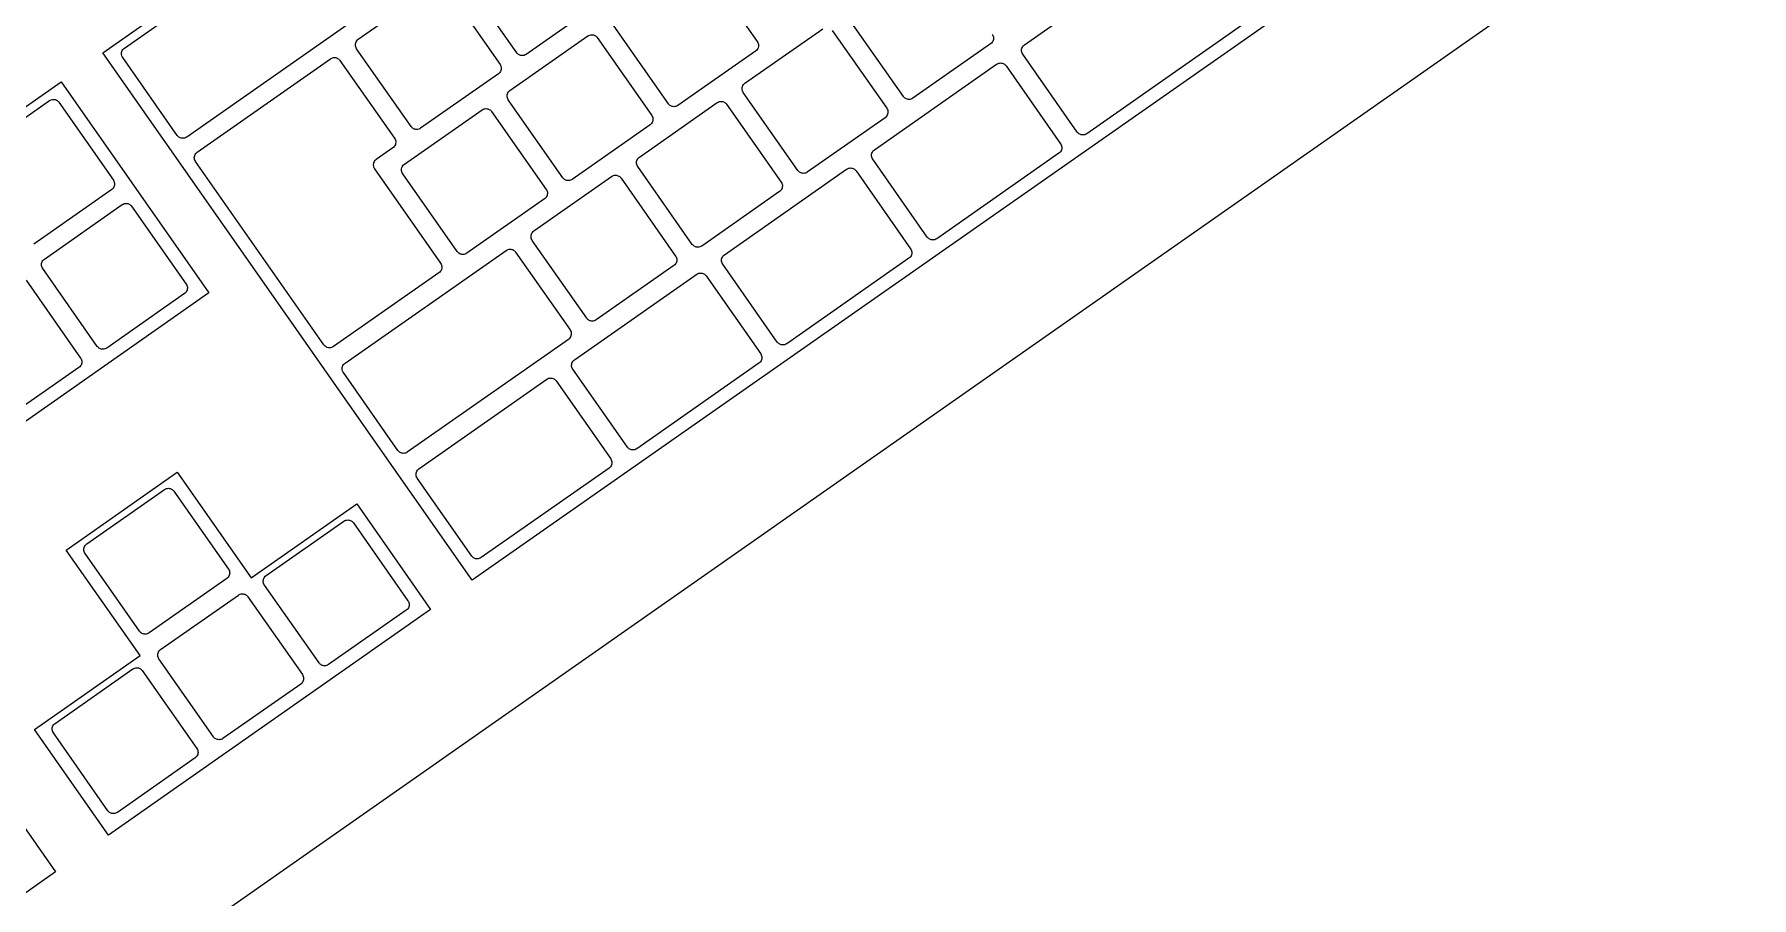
# Model space of a CAD drawing. Header units: inches. Extents: x 1 to 4637, y -664 to 702.
# Drawn here: x 1844.22 to 1854.19, y 383.99 to 389.01 of the extents above; entities that cross this region are included whole.
import ezdxf

# ---------------------------------------------------------------- set-up
doc = ezdxf.new("R2010")
doc.units = ezdxf.units.IN
doc.header["$MEASUREMENT"] = 0
doc.layers.add('I-FURN', color=30, linetype='Continuous', lineweight=9)

# ---------------------------------------------------------------- blocks, each defined once
blk = doc.blocks.new('Desk - Group 1 - No Side Chairs-2406731-New Construction - Tel_Data_Elec Plan')
at = {"layer": 'I-FURN'}
for p, q in [((16.8319, 9.4804), (26.0555, 15.9388)), ((28.2007, 12.875), (18.9772, 6.4166)), ((14.1495, 2.123), (28.9845, 12.5107)), ((22.1828, 9.5263), (25.2465, 11.6715)), ((25.6083, 11.1548), (22.5446, 9.0096)), ((16.9576, 9.5069), (18.0218, 10.2521)), ((20.3152, 9.9969), (20.6319, 9.5447)), ((18.3156, 9.558), (18.7671, 9.8741)), ((19.2353, 9.48), (18.9187, 9.9322)), ((18.8219, 9.8645), (19.1386, 9.4123)), ((19.7416, 9.7865), (19.2901, 9.4703)), ((18.3836, 9.7354), (17.3194, 8.9902)), ((21.4802, 9.2255), (21.1635, 9.6777)), ((19.1961, 9.2614), (19.6476, 9.5775)), ((20.1159, 9.1834), (19.7992, 9.6356)), ((20.5604, 9.3035), (21.0119, 9.6197)), ((21.0668, 9.61), (21.3834, 9.1578)), ((18.9772, 6.4166), (16.8319, 9.4804)), ((18.6226, 9.051), (18.3059, 9.5032)), ((19.7025, 9.5679), (20.0191, 9.1157)), ((20.6222, 9.4899), (20.1707, 9.1737)), ((21.9865, 9.532), (21.535, 9.2159)), ((22.4897, 9.0192), (22.1731, 9.4715)), ((17.2645, 8.9999), (16.9479, 9.4521)), ((17.3803, 8.9031), (18.1543, 9.4451)), ((18.2092, 9.4354), (18.5258, 8.9832)), ((21.312, 8.9166), (22.0215, 9.4134)), ((22.0763, 9.4037), (22.393, 8.9515)), ((14.7196, 8.0013), (16.5901, 9.311)), ((16.5901, 9.311), (17.4482, 8.0855)), ((19.1289, 9.3574), (18.6774, 9.0413)), ((16.0707, 8.8859), (16.5222, 9.2021)), ((16.577, 9.1924), (16.8937, 8.7402)), ((19.5031, 8.7544), (19.1865, 9.2066)), ((19.9477, 8.8745), (20.3992, 9.1906)), ((20.454, 9.1809), (20.7707, 8.7287)), ((20.8674, 8.7965), (20.5508, 9.2487)), ((18.5834, 8.8323), (19.0349, 9.1485)), ((19.0897, 9.1388), (19.4064, 8.6866)), ((21.3737, 9.1029), (20.9222, 8.7868)), ((20.0094, 9.0608), (19.5579, 8.7447)), ((18.5161, 8.9284), (18.4194, 8.8606)), ((22.3833, 8.8967), (21.6738, 8.3999)), ((18.1164, 7.7833), (17.3707, 8.8483)), ((18.4097, 8.8058), (18.7936, 8.2576)), ((18.8904, 8.3253), (18.5737, 8.7775)), ((20.2547, 8.3674), (19.938, 8.8196)), ((20.4412, 8.3069), (21.1507, 8.8037)), ((21.2056, 8.794), (21.5222, 8.3418)), ((21.619, 8.4095), (21.3023, 8.8617)), ((16.884, 8.6853), (16.4325, 8.3692)), ((19.3349, 8.4454), (19.7864, 8.7615)), ((19.8413, 8.7519), (20.1579, 8.2997)), ((20.761, 8.6739), (20.3095, 8.3578)), ((16.4935, 8.2821), (16.945, 8.5983)), ((16.9998, 8.5886), (17.3164, 8.1364)), ((19.3967, 8.6318), (18.9452, 8.3156)), ((19.6419, 7.9384), (19.3253, 8.3906)), ((18.2384, 7.6776), (19.1737, 8.3325)), ((19.2285, 8.3228), (19.5452, 7.8706)), ((21.5125, 8.287), (20.803, 7.7902)), ((16.8004, 7.7751), (16.4838, 8.2273)), ((18.7839, 8.2027), (18.1712, 7.7737)), ((19.5705, 7.6972), (20.28, 8.194)), ((20.1482, 8.2448), (19.6967, 7.9287)), ((20.3348, 8.1843), (20.6515, 7.7321)), ((20.7482, 7.7998), (20.4316, 8.252)), ((17.4482, 8.0855), (15.5777, 6.7758)), ((16.387, 8.1596), (16.7037, 7.7073)), ((17.3068, 8.0816), (16.8553, 7.7654)), ((14.4132, 7.7868), (16.5585, 4.723)), ((19.5355, 7.8158), (18.6002, 7.1609)), ((20.6418, 7.6773), (19.9323, 7.1805)), ((16.694, 7.6525), (16.2425, 7.3364)), ((18.5454, 7.1706), (18.2288, 7.6228)), ((18.6675, 7.0649), (19.4092, 7.5843)), ((19.8775, 7.1901), (19.5608, 7.6423)), ((19.4641, 7.5746), (19.7807, 7.1224)), ((16.6195, 6.5921), (17.2645, 7.0437)), ((17.2645, 7.0437), (17.6935, 6.431)), ((18.9745, 6.5578), (18.6578, 7.01)), ((19.771, 7.0675), (19.0293, 6.5482)), ((16.7388, 6.6276), (17.1903, 6.9437)), ((17.2451, 6.934), (17.5618, 6.4818)), ((17.6935, 6.431), (18.3063, 6.86)), ((18.3063, 6.86), (18.7353, 6.2473)), ((17.7806, 6.4439), (18.2321, 6.76)), ((18.2869, 6.7504), (18.6036, 6.2981)), ((17.0485, 5.9793), (16.6195, 6.5921)), ((17.0458, 6.1205), (16.7291, 6.5727)), ((17.5521, 6.427), (17.1006, 6.1109)), ((18.0876, 5.9368), (17.7709, 6.389)), ((17.1679, 6.0148), (17.6194, 6.331)), ((17.6742, 6.3213), (17.9908, 5.8691)), ((18.7353, 6.2473), (16.8648, 4.9375)), ((18.5939, 6.2433), (18.1424, 5.9272)), ((16.4358, 5.5503), (17.0485, 5.9793)), ((16.5551, 5.5858), (17.0066, 5.9019)), ((17.0614, 5.8922), (17.3781, 5.44)), ((17.4748, 5.5078), (17.1582, 5.96)), ((17.9812, 5.8143), (17.5297, 5.4981)), ((16.8648, 4.9375), (16.4358, 5.5503)), ((16.8621, 5.0787), (16.5454, 5.5309)), ((17.3684, 5.3852), (16.9169, 5.0691)), ((16.5585, 4.723), (14.0752, 2.9842))]:
    blk.add_line(p, q, dxfattribs=at)
for points, knots in [([(19.6476, 9.5775), (19.651, 9.5799), (19.6586, 9.5836), (19.67, 9.5852), (19.6803, 9.5837), (19.6919, 9.5792), (19.6989, 9.5729), (19.7025, 9.5679)], [0, 0, 0, 0, 0.2, 0.4, 0.55, 0.7, 1, 1, 1, 1]), ([(19.2901, 9.4703), (19.2867, 9.468), (19.2792, 9.4643), (19.2678, 9.4627), (19.2575, 9.4642), (19.2459, 9.4687), (19.2388, 9.475), (19.2353, 9.48)], [0, 0, 0, 0, 0.2, 0.4, 0.55, 0.7, 1, 1, 1, 1]), ([(18.1543, 9.4451), (18.1577, 9.4475), (18.1653, 9.4512), (18.1768, 9.4527), (18.187, 9.4513), (18.1986, 9.4467), (18.2057, 9.4404), (18.2092, 9.4354)], [0, 0, 0, 0, 0.2, 0.4, 0.55, 0.7, 1, 1, 1, 1]), ([(22.0215, 9.4134), (22.0249, 9.4157), (22.0324, 9.4194), (22.0469, 9.4214), (22.0633, 9.4172), (22.0728, 9.4088), (22.0763, 9.4037)], [0, 0, 0, 0, 0.2, 0.4, 0.7, 1, 1, 1, 1]), ([(16.5222, 9.2021), (16.5256, 9.2045), (16.5332, 9.2081), (16.5447, 9.2097), (16.555, 9.2082), (16.5665, 9.2036), (16.5735, 9.1974), (16.577, 9.1924)], [0, 0, 0, 0, 0.2, 0.4, 0.55, 0.7, 1, 1, 1, 1]), ([(20.1707, 9.1737), (20.1673, 9.1714), (20.1598, 9.1677), (20.1453, 9.1657), (20.1289, 9.17), (20.1194, 9.1784), (20.1159, 9.1834)], [0, 0, 0, 0, 0.2, 0.4, 0.7, 1, 1, 1, 1]), ([(20.3992, 9.1906), (20.4026, 9.193), (20.4101, 9.1966), (20.4246, 9.1987), (20.441, 9.1944), (20.4505, 9.186), (20.454, 9.1809)], [0, 0, 0, 0, 0.2, 0.4, 0.7, 1, 1, 1, 1]), ([(21.535, 9.2159), (21.5316, 9.2135), (21.5241, 9.2098), (21.5096, 9.2078), (21.4932, 9.2121), (21.4837, 9.2205), (21.4802, 9.2255)], [0, 0, 0, 0, 0.2, 0.4, 0.7, 1, 1, 1, 1]), ([(19.0349, 9.1485), (19.0383, 9.1509), (19.0458, 9.1545), (19.0573, 9.1561), (19.0675, 9.1547), (19.0791, 9.1501), (19.0862, 9.1438), (19.0897, 9.1388)], [0, 0, 0, 0, 0.2, 0.4, 0.55, 0.7, 1, 1, 1, 1]), ([(17.3194, 8.9902), (17.3159, 8.9878), (17.3084, 8.9841), (17.2969, 8.9826), (17.2866, 8.984), (17.2751, 8.9886), (17.268, 8.9949), (17.2645, 8.9999)], [0, 0, 0, 0, 0.2, 0.4, 0.55, 0.7, 1, 1, 1, 1]), ([(18.6774, 9.0413), (18.674, 9.0389), (18.6664, 9.0352), (18.655, 9.0337), (18.6447, 9.0351), (18.6332, 9.0396), (18.6261, 9.0459), (18.6226, 9.051)], [0, 0, 0, 0, 0.2, 0.4, 0.55, 0.7, 1, 1, 1, 1]), ([(22.5446, 9.0096), (22.5412, 9.0072), (22.5337, 9.0036), (22.5192, 9.0015), (22.5028, 9.0058), (22.4933, 9.0142), (22.4897, 9.0192)], [0, 0, 0, 0, 0.2, 0.4, 0.7, 1, 1, 1, 1]), ([(18.4194, 8.8606), (18.416, 8.8583), (18.4099, 8.8524), (18.4046, 8.8422), (18.4024, 8.8321), (18.4027, 8.8197), (18.4062, 8.8108), (18.4097, 8.8058)], [0, 0, 0, 0, 0.2, 0.4, 0.55, 0.7, 1, 1, 1, 1]), ([(20.9222, 8.7868), (20.9189, 8.7844), (20.9113, 8.7808), (20.8969, 8.7787), (20.8805, 8.783), (20.871, 8.7914), (20.8674, 8.7965)], [0, 0, 0, 0, 0.2, 0.4, 0.7, 1, 1, 1, 1]), ([(21.1507, 8.8037), (21.1541, 8.806), (21.1616, 8.8097), (21.1761, 8.8117), (21.1925, 8.8075), (21.202, 8.7991), (21.2056, 8.794)], [0, 0, 0, 0, 0.2, 0.4, 0.7, 1, 1, 1, 1]), ([(19.5579, 8.7447), (19.5545, 8.7423), (19.547, 8.7386), (19.5325, 8.7366), (19.5161, 8.7409), (19.5066, 8.7493), (19.5031, 8.7544)], [0, 0, 0, 0, 0.2, 0.4, 0.7, 1, 1, 1, 1]), ([(19.7864, 8.7615), (19.7898, 8.7639), (19.7974, 8.7676), (19.8119, 8.7696), (19.8283, 8.7653), (19.8377, 8.7569), (19.8413, 8.7519)], [0, 0, 0, 0, 0.2, 0.4, 0.7, 1, 1, 1, 1]), ([(16.945, 8.5983), (16.9484, 8.6007), (16.9559, 8.6043), (16.9674, 8.6059), (16.9777, 8.6044), (16.9892, 8.5999), (16.9963, 8.5936), (16.9998, 8.5886)], [0, 0, 0, 0, 0.2, 0.4, 0.55, 0.7, 1, 1, 1, 1]), ([(21.6738, 8.3999), (21.6704, 8.3975), (21.6629, 8.3938), (21.6484, 8.3918), (21.632, 8.3961), (21.6225, 8.4045), (21.619, 8.4095)], [0, 0, 0, 0, 0.2, 0.4, 0.7, 1, 1, 1, 1]), ([(18.9452, 8.3156), (18.9418, 8.3133), (18.9343, 8.3096), (18.9198, 8.3076), (18.9034, 8.3119), (18.8939, 8.3203), (18.8904, 8.3253)], [0, 0, 0, 0, 0.2, 0.4, 0.7, 1, 1, 1, 1]), ([(19.1737, 8.3325), (19.1771, 8.3349), (19.1846, 8.3385), (19.1991, 8.3406), (19.2155, 8.3363), (19.225, 8.3279), (19.2285, 8.3228)], [0, 0, 0, 0, 0.2, 0.4, 0.7, 1, 1, 1, 1]), ([(20.3095, 8.3578), (20.3061, 8.3554), (20.2986, 8.3517), (20.2841, 8.3497), (20.2677, 8.3539), (20.2582, 8.3624), (20.2547, 8.3674)], [0, 0, 0, 0, 0.2, 0.4, 0.7, 1, 1, 1, 1]), ([(20.28, 8.194), (20.2834, 8.1963), (20.2909, 8.2), (20.3054, 8.202), (20.3218, 8.1978), (20.3313, 8.1894), (20.3348, 8.1843)], [0, 0, 0, 0, 0.2, 0.4, 0.7, 1, 1, 1, 1]), ([(19.6967, 7.9287), (19.6934, 7.9263), (19.6858, 7.9227), (19.6714, 7.9206), (19.655, 7.9249), (19.6455, 7.9333), (19.6419, 7.9384)], [0, 0, 0, 0, 0.2, 0.4, 0.7, 1, 1, 1, 1]), ([(18.1357, 7.7687), (18.1337, 7.7694), (18.1262, 7.7727), (18.1199, 7.7783), (18.1164, 7.7833)], [0.6009869, 0.6009869, 0.6009869, 0.6009869, 0.7, 1, 1, 1, 1]), ([(20.803, 7.7902), (20.7997, 7.7878), (20.7922, 7.7841), (20.7777, 7.7821), (20.7613, 7.7863), (20.7518, 7.7948), (20.7482, 7.7998)], [0, 0, 0, 0, 0.2, 0.4, 0.7, 1, 1, 1, 1]), ([(16.8553, 7.7654), (16.8519, 7.763), (16.8443, 7.7594), (16.8329, 7.7578), (16.8226, 7.7592), (16.811, 7.7638), (16.8039, 7.7701), (16.8004, 7.7751)], [0, 0, 0, 0, 0.2, 0.4, 0.55, 0.7, 1, 1, 1, 1]), ([(19.4092, 7.5843), (19.4126, 7.5866), (19.4201, 7.5903), (19.4346, 7.5923), (19.451, 7.5881), (19.4605, 7.5796), (19.4641, 7.5746)], [0, 0, 0, 0, 0.2, 0.4, 0.7, 1, 1, 1, 1]), ([(19.9323, 7.1805), (19.9289, 7.1781), (19.9214, 7.1744), (19.9069, 7.1724), (19.8905, 7.1766), (19.881, 7.1851), (19.8775, 7.1901)], [0, 0, 0, 0, 0.2, 0.4, 0.7, 1, 1, 1, 1]), ([(18.6002, 7.1609), (18.5969, 7.1585), (18.5893, 7.1549), (18.5748, 7.1529), (18.5584, 7.1571), (18.5489, 7.1655), (18.5454, 7.1706)], [0, 0, 0, 0, 0.2, 0.4, 0.7, 1, 1, 1, 1]), ([(17.1903, 6.9437), (17.1937, 6.9461), (17.2012, 6.9498), (17.2157, 6.9518), (17.2321, 6.9475), (17.2416, 6.9391), (17.2451, 6.934)], [0, 0, 0, 0, 0.2, 0.4, 0.7, 1, 1, 1, 1]), ([(18.2321, 6.76), (18.2355, 6.7624), (18.243, 6.766), (18.2575, 6.7681), (18.2739, 6.7638), (18.2834, 6.7554), (18.2869, 6.7504)], [0, 0, 0, 0, 0.2, 0.4, 0.7, 1, 1, 1, 1]), ([(19.0293, 6.5482), (19.0259, 6.5458), (19.0184, 6.5421), (19.0039, 6.5401), (18.9875, 6.5444), (18.978, 6.5528), (18.9745, 6.5578)], [0, 0, 0, 0, 0.2, 0.4, 0.7, 1, 1, 1, 1]), ([(17.6194, 6.331), (17.6227, 6.3333), (17.6303, 6.337), (17.6447, 6.339), (17.6611, 6.3348), (17.6707, 6.3264), (17.6742, 6.3213)], [0, 0, 0, 0, 0.2, 0.4, 0.7, 1, 1, 1, 1]), ([(17.1006, 6.1109), (17.0972, 6.1085), (17.0897, 6.1048), (17.0752, 6.1028), (17.0588, 6.1071), (17.0493, 6.1155), (17.0458, 6.1205)], [0, 0, 0, 0, 0.2, 0.4, 0.7, 1, 1, 1, 1]), ([(17.0066, 5.9019), (17.01, 5.9043), (17.0175, 5.9079), (17.032, 5.91), (17.0484, 5.9057), (17.0579, 5.8973), (17.0614, 5.8922)], [0, 0, 0, 0, 0.2, 0.4, 0.7, 1, 1, 1, 1]), ([(18.1424, 5.9272), (18.139, 5.9248), (18.1315, 5.9211), (18.1171, 5.9191), (18.1006, 5.9234), (18.0911, 5.9318), (18.0876, 5.9368)], [0, 0, 0, 0, 0.2, 0.4, 0.7, 1, 1, 1, 1]), ([(17.5297, 5.4981), (17.5263, 5.4957), (17.5188, 5.4921), (17.5043, 5.4901), (17.4879, 5.4943), (17.4784, 5.5027), (17.4748, 5.5078)], [0, 0, 0, 0, 0.2, 0.4, 0.7, 1, 1, 1, 1]), ([(16.9169, 5.0691), (16.9135, 5.0667), (16.906, 5.063), (16.8916, 5.061), (16.8751, 5.0652), (16.8656, 5.0737), (16.8621, 5.0787)], [0, 0, 0, 0, 0.2, 0.4, 0.7, 1, 1, 1, 1])]:
    blk.add_open_spline(points, degree=3, knots=knots, dxfattribs=at)
for points in [[(21.9962, 9.5868), (21.9985, 9.5835), (22.0022, 9.576), (22.0039, 9.5636), (22.0018, 9.5513), (21.9959, 9.5402), (21.9899, 9.5344), (21.9865, 9.532)], [(16.9479, 9.4521), (16.9456, 9.4554), (16.9419, 9.4628), (16.9401, 9.4751), (16.9422, 9.4874), (16.9481, 9.4986), (16.9541, 9.5045), (16.9576, 9.5069)], [(18.3059, 9.5032), (18.3036, 9.5065), (18.2999, 9.5139), (18.2982, 9.5262), (18.3003, 9.5386), (18.3061, 9.5497), (18.3122, 9.5556), (18.3156, 9.558)], [(20.6319, 9.5447), (20.6342, 9.5414), (20.6379, 9.5339), (20.6396, 9.5215), (20.6375, 9.5092), (20.6316, 9.4981), (20.6256, 9.4923), (20.6222, 9.4899)], [(22.1731, 9.4715), (22.1707, 9.4748), (22.1671, 9.4823), (22.1653, 9.4947), (22.1675, 9.507), (22.1734, 9.5181), (22.1794, 9.5239), (22.1828, 9.5263)], [(19.1386, 9.4123), (19.1409, 9.4089), (19.1445, 9.4015), (19.1463, 9.3891), (19.1442, 9.3768), (19.1383, 9.3657), (19.1323, 9.3598), (19.1289, 9.3574)], [(20.5508, 9.2487), (20.5484, 9.252), (20.5448, 9.2595), (20.543, 9.2719), (20.5452, 9.2842), (20.551, 9.2953), (20.5571, 9.3011), (20.5604, 9.3035)], [(19.1865, 9.2066), (19.1841, 9.2099), (19.1805, 9.2174), (19.1787, 9.2297), (19.1808, 9.242), (19.1867, 9.2532), (19.1927, 9.259), (19.1961, 9.2614)], [(20.0191, 9.1157), (20.0215, 9.1123), (20.0251, 9.1048), (20.0269, 9.0925), (20.0247, 9.0801), (20.0189, 9.069), (20.0128, 9.0632), (20.0094, 9.0608)], [(21.3834, 9.1578), (21.3858, 9.1544), (21.3894, 9.1469), (21.3912, 9.1345), (21.389, 9.1222), (21.3831, 9.1111), (21.3771, 9.1053), (21.3737, 9.1029)], [(18.5258, 8.9832), (18.5282, 8.9799), (18.5318, 8.9724), (18.5336, 8.9601), (18.5314, 8.9477), (18.5256, 8.9366), (18.5195, 8.9308), (18.5161, 8.9284)], [(17.3707, 8.8483), (17.3683, 8.8516), (17.3647, 8.8591), (17.3629, 8.8714), (17.365, 8.8837), (17.3709, 8.8949), (17.3769, 8.9007), (17.3803, 8.9031)], [(19.938, 8.8196), (19.9357, 8.823), (19.932, 8.8305), (19.9303, 8.8428), (19.9324, 8.8552), (19.9383, 8.8663), (19.9443, 8.8721), (19.9477, 8.8745)], [(21.3023, 8.8617), (21.3, 8.8651), (21.2963, 8.8726), (21.2946, 8.885), (21.2967, 8.8973), (21.3026, 8.9084), (21.3086, 8.9142), (21.312, 8.9166)], [(22.393, 8.9515), (22.3953, 8.9481), (22.399, 8.9406), (22.4007, 8.9282), (22.3986, 8.9159), (22.3927, 8.9048), (22.3867, 8.899), (22.3833, 8.8967)], [(18.5737, 8.7775), (18.5714, 8.7809), (18.5677, 8.7883), (18.566, 8.8007), (18.5681, 8.813), (18.5739, 8.8241), (18.58, 8.83), (18.5834, 8.8323)], [(16.8937, 8.7402), (16.896, 8.7368), (16.8996, 8.7294), (16.9014, 8.7171), (16.8993, 8.7048), (16.8935, 8.6936), (16.8874, 8.6877), (16.884, 8.6853)], [(19.4064, 8.6866), (19.4087, 8.6832), (19.4124, 8.6758), (19.4141, 8.6634), (19.412, 8.6511), (19.4061, 8.64), (19.4001, 8.6342), (19.3967, 8.6318)], [(20.7707, 8.7287), (20.773, 8.7254), (20.7767, 8.7179), (20.7784, 8.7055), (20.7763, 8.6932), (20.7704, 8.6821), (20.7644, 8.6763), (20.761, 8.6739)], [(19.3253, 8.3906), (19.3229, 8.3939), (19.3193, 8.4014), (19.3175, 8.4138), (19.3197, 8.4261), (19.3255, 8.4372), (19.3315, 8.443), (19.3349, 8.4454)], [(16.4838, 8.2273), (16.4814, 8.2306), (16.4778, 8.2381), (16.476, 8.2504), (16.4781, 8.2627), (16.484, 8.2739), (16.49, 8.2797), (16.4935, 8.2821)], [(20.1579, 8.2997), (20.1603, 8.2963), (20.1639, 8.2888), (20.1657, 8.2764), (20.1635, 8.2641), (20.1576, 8.253), (20.1516, 8.2472), (20.1482, 8.2448)], [(20.4316, 8.252), (20.4292, 8.2554), (20.4256, 8.2629), (20.4238, 8.2753), (20.426, 8.2876), (20.4318, 8.2987), (20.4379, 8.3045), (20.4412, 8.3069)], [(21.5222, 8.3418), (21.5246, 8.3384), (21.5282, 8.3309), (21.53, 8.3185), (21.5278, 8.3062), (21.5219, 8.2951), (21.5159, 8.2893), (21.5125, 8.287)], [(18.7936, 8.2576), (18.796, 8.2542), (18.7996, 8.2467), (18.8014, 8.2344), (18.7992, 8.222), (18.7934, 8.2109), (18.7873, 8.2051), (18.7839, 8.2027)], [(17.3164, 8.1364), (17.3188, 8.133), (17.3224, 8.1256), (17.3242, 8.1133), (17.3221, 8.1009), (17.3162, 8.0898), (17.3102, 8.084), (17.3068, 8.0816)], [(19.5452, 7.8706), (19.5475, 7.8673), (19.5512, 7.8598), (19.5529, 7.8474), (19.5508, 7.8351), (19.5449, 7.824), (19.5389, 7.8182), (19.5355, 7.8158)], [(16.7037, 7.7073), (16.706, 7.704), (16.7097, 7.6965), (16.7114, 7.6842), (16.7093, 7.6719), (16.7035, 7.6608), (16.6974, 7.6549), (16.694, 7.6525)], [(18.1712, 7.7737), (18.1678, 7.7713), (18.1603, 7.7676), (18.1478, 7.7659), (18.1396, 7.7674), (18.1357, 7.7687)], [(18.2288, 7.6228), (18.2264, 7.6262), (18.2228, 7.6336), (18.221, 7.646), (18.2232, 7.6583), (18.229, 7.6694), (18.235, 7.6752), (18.2384, 7.6776)], [(19.5608, 7.6423), (19.5585, 7.6457), (19.5548, 7.6532), (19.5531, 7.6656), (19.5552, 7.6779), (19.5611, 7.689), (19.5671, 7.6948), (19.5705, 7.6972)], [(20.6515, 7.7321), (20.6538, 7.7287), (20.6575, 7.7212), (20.6592, 7.7088), (20.6571, 7.6965), (20.6512, 7.6854), (20.6452, 7.6796), (20.6418, 7.6773)], [(19.7807, 7.1224), (19.7831, 7.119), (19.7867, 7.1115), (19.7885, 7.0991), (19.7863, 7.0868), (19.7804, 7.0757), (19.7744, 7.0699), (19.771, 7.0675)], [(18.6578, 7.01), (18.6555, 7.0134), (18.6518, 7.0209), (18.6501, 7.0333), (18.6522, 7.0456), (18.6581, 7.0567), (18.6641, 7.0625), (18.6675, 7.0649)], [(16.7291, 6.5727), (16.7268, 6.5761), (16.7231, 6.5836), (16.7214, 6.5959), (16.7235, 6.6083), (16.7294, 6.6194), (16.7354, 6.6252), (16.7388, 6.6276)], [(17.5618, 6.4818), (17.5641, 6.4785), (17.5678, 6.471), (17.5695, 6.4586), (17.5674, 6.4463), (17.5615, 6.4352), (17.5555, 6.4294), (17.5521, 6.427)], [(17.7709, 6.389), (17.7686, 6.3924), (17.7649, 6.3999), (17.7632, 6.4123), (17.7653, 6.4246), (17.7712, 6.4357), (17.7772, 6.4415), (17.7806, 6.4439)], [(18.6036, 6.2981), (18.6059, 6.2948), (18.6096, 6.2873), (18.6114, 6.2749), (18.6092, 6.2625), (18.6033, 6.2515), (18.5973, 6.2457), (18.5939, 6.2433)], [(17.1582, 5.96), (17.1558, 5.9634), (17.1522, 5.9709), (17.1504, 5.9832), (17.1526, 5.9956), (17.1585, 6.0066), (17.1645, 6.0125), (17.1679, 6.0148)], [(17.9908, 5.8691), (17.9932, 5.8657), (17.9969, 5.8582), (17.9986, 5.8458), (17.9964, 5.8335), (17.9906, 5.8224), (17.9845, 5.8166), (17.9812, 5.8143)], [(16.5454, 5.5309), (16.5431, 5.5343), (16.5394, 5.5418), (16.5377, 5.5542), (16.5398, 5.5665), (16.5457, 5.5776), (16.5517, 5.5834), (16.5551, 5.5858)], [(17.3781, 5.44), (17.3804, 5.4367), (17.3841, 5.4292), (17.3858, 5.4168), (17.3837, 5.4044), (17.3778, 5.3934), (17.3718, 5.3876), (17.3684, 5.3852)]]:
    blk.add_open_spline(points, degree=3, dxfattribs=at)

msp = doc.modelspace()

# ---------------------------------------------------------------- block references
at = {"layer": 'I-FURN'}
msp.add_blockref('Desk - Group 1 - No Side Chairs-2406731-New Construction - Tel_Data_Elec Plan', (1827.7856, 379.4191), dxfattribs=at)

doc.saveas('drawing.dxf')
